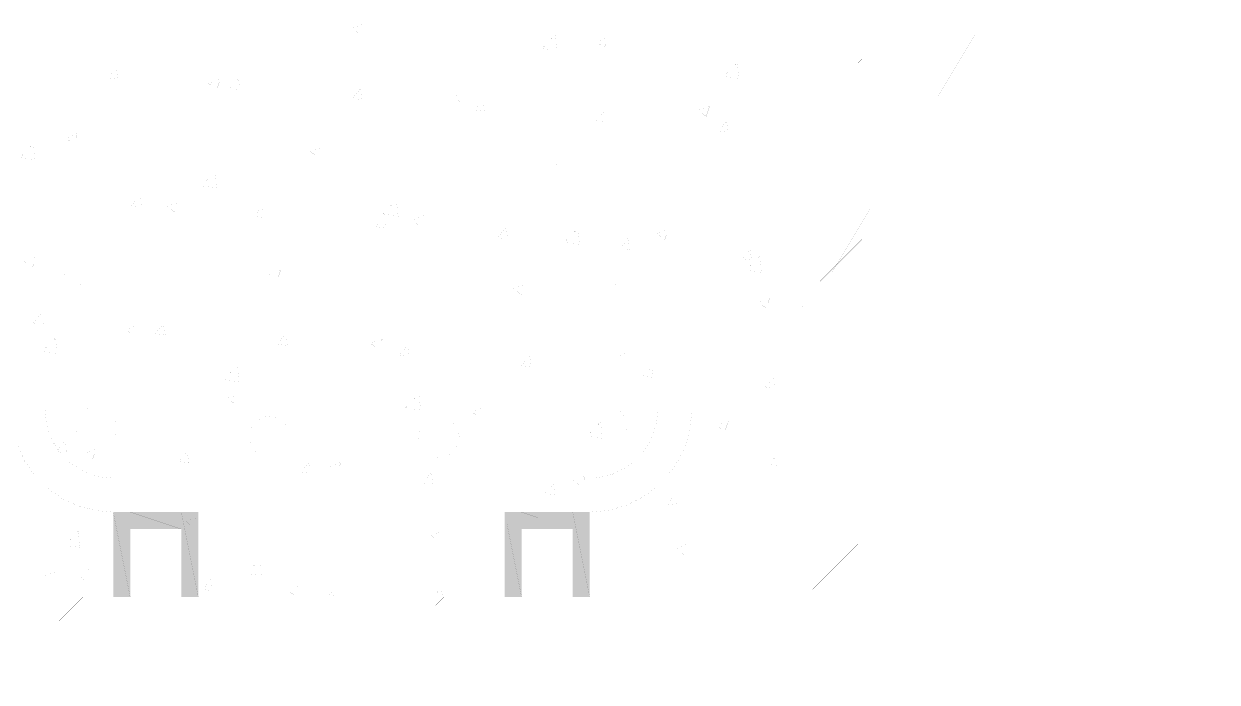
# Model space of a CAD drawing. Header units: millimetres. Extents: x -2171 to 1563, y -1758 to -1505.
# Drawn here: x 1359.148 to 1361.777, y -1608.856 to -1607.404 of the extents above; entities that cross this region are included whole.
import ezdxf

# ---------------------------------------------------------------- set-up
doc = ezdxf.new("R2010")
doc.units = ezdxf.units.MM
doc.layers.add('Tablet', color=7, linetype='Continuous', true_color=0x0180ff)

msp = doc.modelspace()

# ---------------------------------------------------------------- hatches: boundary and pattern name
at = {"layer": 'Tablet'}
for points in [[(1359.3822, -1608.6685), (1359.3447, -1608.481), (1359.3447, -1608.6685)], [(1359.3822, -1608.481), (1359.3447, -1608.481), (1359.3822, -1608.6685)], [(1359.4947, -1608.5185), (1359.3822, -1608.481), (1359.3822, -1608.5185)], [(1359.4947, -1608.481), (1359.3822, -1608.481), (1359.4947, -1608.5185)], [(1359.5322, -1608.6685), (1359.4947, -1608.481), (1359.4947, -1608.6685)], [(1359.5322, -1608.481), (1359.4947, -1608.481), (1359.5322, -1608.6685)], [(1360.2447, -1608.6685), (1360.2072, -1608.481), (1360.2072, -1608.6685)], [(1360.2447, -1608.481), (1360.2072, -1608.481), (1360.2447, -1608.6685)], [(1360.3572, -1608.5185), (1360.2447, -1608.481), (1360.2447, -1608.5185)], [(1360.3572, -1608.481), (1360.2447, -1608.481), (1360.3572, -1608.5185)], [(1360.3947, -1608.6685), (1360.3572, -1608.481), (1360.3572, -1608.6685)], [(1360.3947, -1608.481), (1360.3572, -1608.481), (1360.3947, -1608.6685)]]:
    msp.add_hatch(color=1, dxfattribs=at).paths.add_polyline_path(points)

# ---------------------------------------------------------------- linework, layer by layer
at = {"layer": 'Tablet', "color": 7}
for points in [[(1359.1333, -1608.3329, 0.00006, 0.00006, 0), (1359.1498, -1608.3685, 0.00006, 0.00006, 0), (1359.1723, -1608.4006, 0.00006, 0.00006, 0), (1359.2001, -1608.4283, 0.00006, 0.00006, 0), (1359.2322, -1608.4508, 0.00006, 0.00006, 0), (1359.2677, -1608.4674, 0.00006, 0.00006, 0), (1359.3056, -1608.4776, 0.00006, 0.00006, 0), (1359.3447, -1608.481, 0.00006, 0.00006, 0), (1360.3947, -1608.481, 0.00006, 0.00006, 0), (1360.4338, -1608.4776, 0.00006, 0.00006, 0), (1360.4716, -1608.4674, 0.00006, 0.00006, 0), (1360.5072, -1608.4508, 0.00006, 0.00006, 0), (1360.5393, -1608.4283, 0.00006, 0.00006, 0), (1360.567, -1608.4006, 0.00006, 0.00006, 0), (1360.5895, -1608.3685, 0.00006, 0.00006, 0), (1360.6061, -1608.3329, 0.00006, 0.00006, 0), (1360.6163, -1608.2951, 0.00006, 0.00006, 0), (1360.6197, -1608.256, 0.00006, 0.00006, 0), (1360.6197, -1605.331, 0.00006, 0.00006, 0)], [(1360.5447, -1605.331, 0.00006, 0.00006, 0), (1360.5447, -1608.256, 0.00006, 0.00006, 0), (1360.5424, -1608.282, 0.00006, 0.00006, 0), (1360.5356, -1608.3073, 0.00006, 0.00006, 0), (1360.5246, -1608.331, 0.00006, 0.00006, 0), (1360.5096, -1608.3524, 0.00006, 0.00006, 0), (1360.4911, -1608.3709, 0.00006, 0.00006, 0), (1360.4697, -1608.3859, 0.00006, 0.00006, 0), (1360.446, -1608.3969, 0.00006, 0.00006, 0), (1360.4207, -1608.4037, 0.00006, 0.00006, 0), (1360.3947, -1608.406, 0.00006, 0.00006, 0), (1359.3447, -1608.406, 0.00006, 0.00006, 0), (1359.3186, -1608.4037, 0.00006, 0.00006, 0), (1359.2934, -1608.3969, 0.00006, 0.00006, 0), (1359.2697, -1608.3859, 0.00006, 0.00006, 0), (1359.2483, -1608.3709, 0.00006, 0.00006, 0), (1359.2298, -1608.3524, 0.00006, 0.00006, 0), (1359.2148, -1608.331, 0.00006, 0.00006, 0), (1359.2037, -1608.3073, 0.00006, 0.00006, 0), (1359.197, -1608.282, 0.00006, 0.00006, 0), (1359.1947, -1608.256, 0.00006, 0.00006, 0), (1359.1947, -1605.331, 0.00006, 0.00006, 0)]]:
    msp.add_lwpolyline(points, format="xyseb", dxfattribs=at)
at = {"layer": 'Tablet', "color": 8}
for points in [[(1358.9322, -1608.6685, 0.000045, 0.000045, 0), (1360.8072, -1608.6685, 0.000045, 0.000045, 0), (1360.8072, -1606.0435, 0.000045, 0.000045, 0), (1363.0572, -1606.0435, 0.000045, 0.000045, 0)], [(1359.8961, -1607.4045, 0.000045, 0.000045, 0), (1359.8699, -1607.4146, 0.000045, 0.000045, 0)], [(1359.8885, -1607.4272, 0.000045, 0.000045, 0), (1359.8699, -1607.4146, 0.000045, 0.000045, 0)], [(1359.8961, -1607.4045, 0.000045, 0.000045, 0), (1359.8885, -1607.4272, 0.000045, 0.000045, 0)], [(1360.3191, -1607.4278, 0.000045, 0.000045, 0), (1360.2899, -1607.4583, 0.000045, 0.000045, 0)], [(1360.3191, -1607.4278, 0.000045, 0.000045, 0), (1360.3232, -1607.4634, 0.000045, 0.000045, 0)], [(1360.435, -1607.4345, 0.000045, 0.000045, 0), (1360.4088, -1607.4446, 0.000045, 0.000045, 0)], [(1360.4274, -1607.4572, 0.000045, 0.000045, 0), (1360.4088, -1607.4446, 0.000045, 0.000045, 0)], [(1360.435, -1607.4345, 0.000045, 0.000045, 0), (1360.4274, -1607.4572, 0.000045, 0.000045, 0)], [(1360.3232, -1607.4634, 0.000045, 0.000045, 0), (1360.2899, -1607.4583, 0.000045, 0.000045, 0)], [(1359.351, -1607.5021, 0.000045, 0.000045, 0), (1359.3329, -1607.5236, 0.000045, 0.000045, 0)], [(1359.351, -1607.5021, 0.000045, 0.000045, 0), (1359.3553, -1607.5256, 0.000045, 0.000045, 0)], [(1360.7193, -1607.4899, 0.000045, 0.000045, 0), (1360.6901, -1607.5203, 0.000045, 0.000045, 0)], [(1360.7193, -1607.4899, 0.000045, 0.000045, 0), (1360.7234, -1607.5255, 0.000045, 0.000045, 0)], [(1359.3553, -1607.5256, 0.000045, 0.000045, 0), (1359.3329, -1607.5236, 0.000045, 0.000045, 0)], [(1359.581, -1607.5255, 0.000045, 0.000045, 0), (1359.5548, -1607.5355, 0.000045, 0.000045, 0)], [(1359.581, -1607.5255, 0.000045, 0.000045, 0), (1359.5734, -1607.5481, 0.000045, 0.000045, 0)], [(1359.62, -1607.5256, 0.000045, 0.000045, 0), (1359.6019, -1607.5472, 0.000045, 0.000045, 0)], [(1359.62, -1607.5256, 0.000045, 0.000045, 0), (1359.6243, -1607.5491, 0.000045, 0.000045, 0)], [(1360.7234, -1607.5255, 0.000045, 0.000045, 0), (1360.6901, -1607.5203, 0.000045, 0.000045, 0)], [(1359.5734, -1607.5481, 0.000045, 0.000045, 0), (1359.5548, -1607.5355, 0.000045, 0.000045, 0)], [(1359.6243, -1607.5491, 0.000045, 0.000045, 0), (1359.6019, -1607.5472, 0.000045, 0.000045, 0)], [(1359.8889, -1607.5491, 0.000045, 0.000045, 0), (1359.8709, -1607.5707, 0.000045, 0.000045, 0)], [(1359.8889, -1607.5491, 0.000045, 0.000045, 0), (1359.8933, -1607.5727, 0.000045, 0.000045, 0)], [(1360.12, -1607.5555, 0.000045, 0.000045, 0), (1360.0937, -1607.5656, 0.000045, 0.000045, 0)], [(1360.12, -1607.5555, 0.000045, 0.000045, 0), (1360.1124, -1607.5782, 0.000045, 0.000045, 0)], [(1359.8933, -1607.5727, 0.000045, 0.000045, 0), (1359.8709, -1607.5707, 0.000045, 0.000045, 0)], [(1360.1123, -1607.5782, 0.000045, 0.000045, 0), (1360.0937, -1607.5656, 0.000045, 0.000045, 0)], [(1360.1579, -1607.5727, 0.000045, 0.000045, 0), (1360.1398, -1607.5942, 0.000045, 0.000045, 0)], [(1360.1579, -1607.5727, 0.000045, 0.000045, 0), (1360.1623, -1607.5962, 0.000045, 0.000045, 0)], [(1360.1623, -1607.5962, 0.000045, 0.000045, 0), (1360.1398, -1607.5942, 0.000045, 0.000045, 0)], [(1360.4269, -1607.5962, 0.000045, 0.000045, 0), (1360.4088, -1607.6178, 0.000045, 0.000045, 0)], [(1360.4269, -1607.5962, 0.000045, 0.000045, 0), (1360.4312, -1607.6197, 0.000045, 0.000045, 0)], [(1360.6589, -1607.5855, 0.000045, 0.000045, 0), (1360.6326, -1607.5956, 0.000045, 0.000045, 0)], [(1360.6513, -1607.6082, 0.000045, 0.000045, 0), (1360.6326, -1607.5956, 0.000045, 0.000045, 0)], [(1360.6589, -1607.5855, 0.000045, 0.000045, 0), (1360.6513, -1607.6082, 0.000045, 0.000045, 0)], [(1360.4312, -1607.6197, 0.000045, 0.000045, 0), (1360.4088, -1607.6178, 0.000045, 0.000045, 0)], [(1360.6959, -1607.6197, 0.000045, 0.000045, 0), (1360.6778, -1607.6413, 0.000045, 0.000045, 0)], [(1360.6959, -1607.6197, 0.000045, 0.000045, 0), (1360.7002, -1607.6433, 0.000045, 0.000045, 0)], [(1359.2659, -1607.6464, 0.000045, 0.000045, 0), (1359.2397, -1607.6565, 0.000045, 0.000045, 0)], [(1359.2583, -1607.6691, 0.000045, 0.000045, 0), (1359.2397, -1607.6565, 0.000045, 0.000045, 0)], [(1359.266, -1607.6464, 0.000045, 0.000045, 0), (1359.2583, -1607.6691, 0.000045, 0.000045, 0)], [(1360.7002, -1607.6432, 0.000045, 0.000045, 0), (1360.6778, -1607.6413, 0.000045, 0.000045, 0)], [(1359.1681, -1607.669, 0.000045, 0.000045, 0), (1359.1389, -1607.6994, 0.000045, 0.000045, 0)], [(1359.1681, -1607.669, 0.000045, 0.000045, 0), (1359.1723, -1607.7046, 0.000045, 0.000045, 0)], [(1359.8049, -1607.6764, 0.000045, 0.000045, 0), (1359.7786, -1607.6865, 0.000045, 0.000045, 0)], [(1359.7973, -1607.6991, 0.000045, 0.000045, 0), (1359.7786, -1607.6865, 0.000045, 0.000045, 0)], [(1359.8049, -1607.6764, 0.000045, 0.000045, 0), (1359.7973, -1607.6991, 0.000045, 0.000045, 0)], [(1359.1723, -1607.7046, 0.000045, 0.000045, 0), (1359.1389, -1607.6994, 0.000045, 0.000045, 0)], [(1360.3438, -1607.7065, 0.000045, 0.000045, 0), (1360.3175, -1607.7166, 0.000045, 0.000045, 0)], [(1360.3438, -1607.7065, 0.000045, 0.000045, 0), (1360.3362, -1607.7291, 0.000045, 0.000045, 0)], [(1359.5684, -1607.7311, 0.000045, 0.000045, 0), (1359.5391, -1607.7615, 0.000045, 0.000045, 0)], [(1359.5684, -1607.7311, 0.000045, 0.000045, 0), (1359.5725, -1607.7667, 0.000045, 0.000045, 0)], [(1360.3362, -1607.7291, 0.000045, 0.000045, 0), (1360.3175, -1607.7166, 0.000045, 0.000045, 0)], [(1359.5725, -1607.7667, 0.000045, 0.000045, 0), (1359.5391, -1607.7615, 0.000045, 0.000045, 0)], [(1359.403, -1607.7842, 0.000045, 0.000045, 0), (1359.385, -1607.8057, 0.000045, 0.000045, 0)], [(1359.403, -1607.7842, 0.000045, 0.000045, 0), (1359.4074, -1607.8077, 0.000045, 0.000045, 0)], [(1359.9686, -1607.7931, 0.000045, 0.000045, 0), (1359.9394, -1607.8236, 0.000045, 0.000045, 0)], [(1359.9686, -1607.7931, 0.000045, 0.000045, 0), (1359.9727, -1607.8287, 0.000045, 0.000045, 0)], [(1359.4074, -1607.8077, 0.000045, 0.000045, 0), (1359.385, -1607.8057, 0.000045, 0.000045, 0)], [(1359.4898, -1607.7974, 0.000045, 0.000045, 0), (1359.4635, -1607.8075, 0.000045, 0.000045, 0)], [(1359.4822, -1607.8201, 0.000045, 0.000045, 0), (1359.4635, -1607.8075, 0.000045, 0.000045, 0)], [(1359.4898, -1607.7974, 0.000045, 0.000045, 0), (1359.4822, -1607.8201, 0.000045, 0.000045, 0)], [(1359.672, -1607.8077, 0.000045, 0.000045, 0), (1359.6539, -1607.8292, 0.000045, 0.000045, 0)], [(1359.672, -1607.8077, 0.000045, 0.000045, 0), (1359.6763, -1607.8312, 0.000045, 0.000045, 0)], [(1359.6763, -1607.8312, 0.000045, 0.000045, 0), (1359.6539, -1607.8292, 0.000045, 0.000045, 0)], [(1359.941, -1607.8312, 0.000045, 0.000045, 0), (1359.9229, -1607.8528, 0.000045, 0.000045, 0)], [(1359.9727, -1607.8287, 0.000045, 0.000045, 0), (1359.9394, -1607.8236, 0.000045, 0.000045, 0)], [(1359.941, -1607.8312, 0.000045, 0.000045, 0), (1359.9453, -1607.8547, 0.000045, 0.000045, 0)], [(1360.0287, -1607.8274, 0.000045, 0.000045, 0), (1360.0025, -1607.8375, 0.000045, 0.000045, 0)], [(1360.0211, -1607.8501, 0.000045, 0.000045, 0), (1360.0025, -1607.8375, 0.000045, 0.000045, 0)], [(1360.0287, -1607.8274, 0.000045, 0.000045, 0), (1360.0211, -1607.8501, 0.000045, 0.000045, 0)], [(1359.9453, -1607.8547, 0.000045, 0.000045, 0), (1359.9229, -1607.8528, 0.000045, 0.000045, 0)], [(1360.2099, -1607.8547, 0.000045, 0.000045, 0), (1360.1919, -1607.8763, 0.000045, 0.000045, 0)], [(1360.21, -1607.8548, 0.000045, 0.000045, 0), (1360.2143, -1607.8783, 0.000045, 0.000045, 0)], [(1360.3688, -1607.8552, 0.000045, 0.000045, 0), (1360.3396, -1607.8856, 0.000045, 0.000045, 0)], [(1360.3688, -1607.8552, 0.000045, 0.000045, 0), (1360.3729, -1607.8908, 0.000045, 0.000045, 0)], [(1360.5676, -1607.8575, 0.000045, 0.000045, 0), (1360.5414, -1607.8675, 0.000045, 0.000045, 0)], [(1360.56, -1607.8801, 0.000045, 0.000045, 0), (1360.5414, -1607.8675, 0.000045, 0.000045, 0)], [(1360.5676, -1607.8575, 0.000045, 0.000045, 0), (1360.56, -1607.8801, 0.000045, 0.000045, 0)], [(1360.2143, -1607.8783, 0.000045, 0.000045, 0), (1360.1919, -1607.8763, 0.000045, 0.000045, 0)], [(1360.3729, -1607.8908, 0.000045, 0.000045, 0), (1360.3396, -1607.8856, 0.000045, 0.000045, 0)], [(1360.4789, -1607.8783, 0.000045, 0.000045, 0), (1360.4608, -1607.8998, 0.000045, 0.000045, 0)], [(1360.4789, -1607.8783, 0.000045, 0.000045, 0), (1360.4833, -1607.9018, 0.000045, 0.000045, 0)], [(1359.1747, -1607.9183, 0.000045, 0.000045, 0), (1359.1484, -1607.9284, 0.000045, 0.000045, 0)], [(1359.1747, -1607.9183, 0.000045, 0.000045, 0), (1359.1671, -1607.941, 0.000045, 0.000045, 0)], [(1360.4833, -1607.9018, 0.000045, 0.000045, 0), (1360.4608, -1607.8998, 0.000045, 0.000045, 0)], [(1360.7479, -1607.9018, 0.000045, 0.000045, 0), (1360.7298, -1607.9234, 0.000045, 0.000045, 0)], [(1360.7522, -1607.9253, 0.000045, 0.000045, 0), (1360.7298, -1607.9234, 0.000045, 0.000045, 0)], [(1360.769, -1607.9173, 0.000045, 0.000045, 0), (1360.7398, -1607.9477, 0.000045, 0.000045, 0)], [(1360.7479, -1607.9018, 0.000045, 0.000045, 0), (1360.7522, -1607.9253, 0.000045, 0.000045, 0)], [(1360.769, -1607.9173, 0.000045, 0.000045, 0), (1360.7731, -1607.9529, 0.000045, 0.000045, 0)], [(1359.1671, -1607.941, 0.000045, 0.000045, 0), (1359.1484, -1607.9284, 0.000045, 0.000045, 0)], [(1359.7136, -1607.9484, 0.000045, 0.000045, 0), (1359.6874, -1607.9585, 0.000045, 0.000045, 0)], [(1359.7136, -1607.9484, 0.000045, 0.000045, 0), (1359.706, -1607.971, 0.000045, 0.000045, 0)], [(1360.7731, -1607.9529, 0.000045, 0.000045, 0), (1360.7398, -1607.9477, 0.000045, 0.000045, 0)], [(1359.706, -1607.971, 0.000045, 0.000045, 0), (1359.6874, -1607.9585, 0.000045, 0.000045, 0)], [(1360.2525, -1607.9784, 0.000045, 0.000045, 0), (1360.2263, -1607.9885, 0.000045, 0.000045, 0)], [(1360.2449, -1608.0011, 0.000045, 0.000045, 0), (1360.2263, -1607.9885, 0.000045, 0.000045, 0)], [(1360.2526, -1607.9784, 0.000045, 0.000045, 0), (1360.245, -1608.0011, 0.000045, 0.000045, 0)], [(1360.7915, -1608.0084, 0.000045, 0.000045, 0), (1360.7652, -1608.0185, 0.000045, 0.000045, 0)], [(1360.7839, -1608.0311, 0.000045, 0.000045, 0), (1360.7652, -1608.0185, 0.000045, 0.000045, 0)], [(1360.7915, -1608.0084, 0.000045, 0.000045, 0), (1360.7839, -1608.0311, 0.000045, 0.000045, 0)], [(1359.1861, -1608.0427, 0.000045, 0.000045, 0), (1359.168, -1608.0642, 0.000045, 0.000045, 0)], [(1359.1861, -1608.0427, 0.000045, 0.000045, 0), (1359.1904, -1608.0662, 0.000045, 0.000045, 0)], [(1359.1904, -1608.0662, 0.000045, 0.000045, 0), (1359.168, -1608.0642, 0.000045, 0.000045, 0)], [(1359.3985, -1608.0693, 0.000045, 0.000045, 0), (1359.3723, -1608.0794, 0.000045, 0.000045, 0)], [(1359.3909, -1608.092, 0.000045, 0.000045, 0), (1359.3723, -1608.0794, 0.000045, 0.000045, 0)], [(1359.3985, -1608.0693, 0.000045, 0.000045, 0), (1359.3909, -1608.092, 0.000045, 0.000045, 0)], [(1359.4551, -1608.0662, 0.000045, 0.000045, 0), (1359.437, -1608.0878, 0.000045, 0.000045, 0)], [(1359.4551, -1608.0662, 0.000045, 0.000045, 0), (1359.4594, -1608.0897, 0.000045, 0.000045, 0)], [(1359.2179, -1608.0963, 0.000045, 0.000045, 0), (1359.1886, -1608.1268, 0.000045, 0.000045, 0)], [(1359.2179, -1608.0963, 0.000045, 0.000045, 0), (1359.222, -1608.132, 0.000045, 0.000045, 0)], [(1359.4594, -1608.0897, 0.000045, 0.000045, 0), (1359.437, -1608.0878, 0.000045, 0.000045, 0)], [(1359.724, -1608.0898, 0.000045, 0.000045, 0), (1359.706, -1608.1113, 0.000045, 0.000045, 0)], [(1359.724, -1608.0898, 0.000045, 0.000045, 0), (1359.7284, -1608.1133, 0.000045, 0.000045, 0)], [(1359.9375, -1608.0994, 0.000045, 0.000045, 0), (1359.9112, -1608.1094, 0.000045, 0.000045, 0)], [(1359.9375, -1608.0994, 0.000045, 0.000045, 0), (1359.9299, -1608.122, 0.000045, 0.000045, 0)], [(1359.222, -1608.132, 0.000045, 0.000045, 0), (1359.1886, -1608.1268, 0.000045, 0.000045, 0)], [(1359.7284, -1608.1133, 0.000045, 0.000045, 0), (1359.706, -1608.1113, 0.000045, 0.000045, 0)], [(1359.9299, -1608.122, 0.000045, 0.000045, 0), (1359.9112, -1608.1094, 0.000045, 0.000045, 0)], [(1359.993, -1608.1133, 0.000045, 0.000045, 0), (1359.9749, -1608.1348, 0.000045, 0.000045, 0)], [(1359.9973, -1608.1368, 0.000045, 0.000045, 0), (1359.9749, -1608.1348, 0.000045, 0.000045, 0)], [(1359.993, -1608.1133, 0.000045, 0.000045, 0), (1359.9973, -1608.1368, 0.000045, 0.000045, 0)], [(1360.4764, -1608.1294, 0.000045, 0.000045, 0), (1360.4501, -1608.1395, 0.000045, 0.000045, 0)], [(1360.4764, -1608.1294, 0.000045, 0.000045, 0), (1360.4688, -1608.1521, 0.000045, 0.000045, 0)], [(1359.6181, -1608.1584, 0.000045, 0.000045, 0), (1359.5889, -1608.1889, 0.000045, 0.000045, 0)], [(1359.6181, -1608.1584, 0.000045, 0.000045, 0), (1359.6222, -1608.194, 0.000045, 0.000045, 0)], [(1360.262, -1608.1368, 0.000045, 0.000045, 0), (1360.2439, -1608.1584, 0.000045, 0.000045, 0)], [(1360.2663, -1608.1603, 0.000045, 0.000045, 0), (1360.2439, -1608.1584, 0.000045, 0.000045, 0)], [(1360.262, -1608.1368, 0.000045, 0.000045, 0), (1360.2663, -1608.1603, 0.000045, 0.000045, 0)], [(1360.4688, -1608.152, 0.000045, 0.000045, 0), (1360.4501, -1608.1395, 0.000045, 0.000045, 0)], [(1360.531, -1608.1604, 0.000045, 0.000045, 0), (1360.5129, -1608.1819, 0.000045, 0.000045, 0)], [(1360.531, -1608.1604, 0.000045, 0.000045, 0), (1360.5353, -1608.1839, 0.000045, 0.000045, 0)], [(1360.5353, -1608.1839, 0.000045, 0.000045, 0), (1360.5129, -1608.1819, 0.000045, 0.000045, 0)], [(1360.7999, -1608.1839, 0.000045, 0.000045, 0), (1360.7818, -1608.2054, 0.000045, 0.000045, 0)], [(1360.7999, -1608.1839, 0.000045, 0.000045, 0), (1360.8043, -1608.2074, 0.000045, 0.000045, 0)], [(1359.6222, -1608.194, 0.000045, 0.000045, 0), (1359.5889, -1608.1889, 0.000045, 0.000045, 0)], [(1360.8043, -1608.2074, 0.000045, 0.000045, 0), (1360.7818, -1608.2054, 0.000045, 0.000045, 0)], [(1359.6224, -1608.2203, 0.000045, 0.000045, 0), (1359.5961, -1608.2304, 0.000045, 0.000045, 0)], [(1359.6148, -1608.243, 0.000045, 0.000045, 0), (1359.5961, -1608.2304, 0.000045, 0.000045, 0)], [(1359.6224, -1608.2203, 0.000045, 0.000045, 0), (1359.6148, -1608.243, 0.000045, 0.000045, 0)], [(1360.0183, -1608.2205, 0.000045, 0.000045, 0), (1359.9891, -1608.2509, 0.000045, 0.000045, 0)], [(1360.0183, -1608.2205, 0.000045, 0.000045, 0), (1360.0224, -1608.2561, 0.000045, 0.000045, 0)], [(1360.0224, -1608.2561, 0.000045, 0.000045, 0), (1359.9891, -1608.2509, 0.000045, 0.000045, 0)], [(1360.1613, -1608.2503, 0.000045, 0.000045, 0), (1360.135, -1608.2604, 0.000045, 0.000045, 0)], [(1360.1537, -1608.273, 0.000045, 0.000045, 0), (1360.135, -1608.2604, 0.000045, 0.000045, 0)], [(1360.1613, -1608.2503, 0.000045, 0.000045, 0), (1360.1537, -1608.273, 0.000045, 0.000045, 0)], [(1360.4185, -1608.2826, 0.000045, 0.000045, 0), (1360.3893, -1608.313, 0.000045, 0.000045, 0)], [(1360.4185, -1608.2826, 0.000045, 0.000045, 0), (1360.4227, -1608.3182, 0.000045, 0.000045, 0)], [(1360.7002, -1608.2804, 0.000045, 0.000045, 0), (1360.674, -1608.2904, 0.000045, 0.000045, 0)], [(1360.6926, -1608.303, 0.000045, 0.000045, 0), (1360.674, -1608.2904, 0.000045, 0.000045, 0)], [(1360.7002, -1608.2804, 0.000045, 0.000045, 0), (1360.6926, -1608.303, 0.000045, 0.000045, 0)], [(1360.4226, -1608.3182, 0.000045, 0.000045, 0), (1360.3893, -1608.313, 0.000045, 0.000045, 0)], [(1359.2381, -1608.3248, 0.000045, 0.000045, 0), (1359.22, -1608.3463, 0.000045, 0.000045, 0)], [(1359.2381, -1608.3248, 0.000045, 0.000045, 0), (1359.2425, -1608.3483, 0.000045, 0.000045, 0)], [(1359.3073, -1608.3413, 0.000045, 0.000045, 0), (1359.281, -1608.3513, 0.000045, 0.000045, 0)], [(1359.3073, -1608.3413, 0.000045, 0.000045, 0), (1359.2997, -1608.3639, 0.000045, 0.000045, 0)], [(1359.2425, -1608.3483, 0.000045, 0.000045, 0), (1359.22, -1608.3463, 0.000045, 0.000045, 0)], [(1359.2997, -1608.3639, 0.000045, 0.000045, 0), (1359.281, -1608.3513, 0.000045, 0.000045, 0)], [(1359.5071, -1608.3483, 0.000045, 0.000045, 0), (1359.489, -1608.3698, 0.000045, 0.000045, 0)], [(1359.5114, -1608.3718, 0.000045, 0.000045, 0), (1359.489, -1608.3698, 0.000045, 0.000045, 0)], [(1359.5071, -1608.3483, 0.000045, 0.000045, 0), (1359.5114, -1608.3718, 0.000045, 0.000045, 0)], [(1359.7761, -1608.3718, 0.000045, 0.000045, 0), (1359.758, -1608.3934, 0.000045, 0.000045, 0)], [(1359.7761, -1608.3718, 0.000045, 0.000045, 0), (1359.7804, -1608.3953, 0.000045, 0.000045, 0)], [(1359.8462, -1608.3713, 0.000045, 0.000045, 0), (1359.82, -1608.3814, 0.000045, 0.000045, 0)], [(1359.8462, -1608.3713, 0.000045, 0.000045, 0), (1359.8386, -1608.3939, 0.000045, 0.000045, 0)], [(1360.8072, -1608.3566, 0.000045, 0.000045, 0), (1360.7895, -1608.3751, 0.000045, 0.000045, 0)], [(1359.7804, -1608.3953, 0.000045, 0.000045, 0), (1359.758, -1608.3934, 0.000045, 0.000045, 0)], [(1359.8386, -1608.3939, 0.000045, 0.000045, 0), (1359.82, -1608.3814, 0.000045, 0.000045, 0)], [(1360.045, -1608.3954, 0.000045, 0.000045, 0), (1360.027, -1608.4169, 0.000045, 0.000045, 0)], [(1360.045, -1608.3954, 0.000045, 0.000045, 0), (1360.0494, -1608.4189, 0.000045, 0.000045, 0)], [(1360.8072, -1608.3778, 0.000045, 0.000045, 0), (1360.7895, -1608.3751, 0.000045, 0.000045, 0)], [(1360.0494, -1608.4189, 0.000045, 0.000045, 0), (1360.027, -1608.4169, 0.000045, 0.000045, 0)], [(1360.314, -1608.4189, 0.000045, 0.000045, 0), (1360.2959, -1608.4404, 0.000045, 0.000045, 0)], [(1360.314, -1608.4189, 0.000045, 0.000045, 0), (1360.3184, -1608.4424, 0.000045, 0.000045, 0)], [(1360.3851, -1608.4013, 0.000045, 0.000045, 0), (1360.3589, -1608.4114, 0.000045, 0.000045, 0)], [(1360.3775, -1608.424, 0.000045, 0.000045, 0), (1360.3589, -1608.4114, 0.000045, 0.000045, 0)], [(1360.3852, -1608.4013, 0.000045, 0.000045, 0), (1360.3775, -1608.424, 0.000045, 0.000045, 0)], [(1360.3183, -1608.4424, 0.000045, 0.000045, 0), (1360.2959, -1608.4404, 0.000045, 0.000045, 0)], [(1360.583, -1608.4424, 0.000045, 0.000045, 0), (1360.5649, -1608.464, 0.000045, 0.000045, 0)], [(1360.583, -1608.4424, 0.000045, 0.000045, 0), (1360.5873, -1608.4659, 0.000045, 0.000045, 0)], [(1360.5873, -1608.4659, 0.000045, 0.000045, 0), (1360.5649, -1608.464, 0.000045, 0.000045, 0)], [(1359.5311, -1608.4922, 0.000045, 0.000045, 0), (1359.5049, -1608.5023, 0.000045, 0.000045, 0)], [(1359.5235, -1608.5149, 0.000045, 0.000045, 0), (1359.5049, -1608.5023, 0.000045, 0.000045, 0)], [(1359.5311, -1608.4922, 0.000045, 0.000045, 0), (1359.5235, -1608.5149, 0.000045, 0.000045, 0)], [(1359.2676, -1608.5237, 0.000045, 0.000045, 0), (1359.2384, -1608.5542, 0.000045, 0.000045, 0)], [(1359.2676, -1608.5237, 0.000045, 0.000045, 0), (1359.2717, -1608.5593, 0.000045, 0.000045, 0)], [(1360.0701, -1608.5223, 0.000045, 0.000045, 0), (1360.0438, -1608.5323, 0.000045, 0.000045, 0)], [(1360.0701, -1608.5223, 0.000045, 0.000045, 0), (1360.0625, -1608.5449, 0.000045, 0.000045, 0)], [(1359.2717, -1608.5593, 0.000045, 0.000045, 0), (1359.2384, -1608.5542, 0.000045, 0.000045, 0)], [(1360.0625, -1608.5449, 0.000045, 0.000045, 0), (1360.0438, -1608.5323, 0.000045, 0.000045, 0)], [(1360.609, -1608.5523, 0.000045, 0.000045, 0), (1360.5827, -1608.5624, 0.000045, 0.000045, 0)], [(1360.609, -1608.5523, 0.000045, 0.000045, 0), (1360.6014, -1608.575, 0.000045, 0.000045, 0)], [(1360.6014, -1608.575, 0.000045, 0.000045, 0), (1360.5827, -1608.5624, 0.000045, 0.000045, 0)], [(1359.2902, -1608.6068, 0.000045, 0.000045, 0), (1359.2721, -1608.6284, 0.000045, 0.000045, 0)], [(1359.2902, -1608.6068, 0.000045, 0.000045, 0), (1359.2945, -1608.6303, 0.000045, 0.000045, 0)], [(1359.6678, -1608.5858, 0.000045, 0.000045, 0), (1359.6386, -1608.6162, 0.000045, 0.000045, 0)], [(1359.6678, -1608.5858, 0.000045, 0.000045, 0), (1359.6719, -1608.6214, 0.000045, 0.000045, 0)], [(1359.2161, -1608.6132, 0.000045, 0.000045, 0), (1359.1898, -1608.6233, 0.000045, 0.000045, 0)], [(1359.2085, -1608.6358, 0.000045, 0.000045, 0), (1359.1898, -1608.6233, 0.000045, 0.000045, 0)], [(1359.2161, -1608.6132, 0.000045, 0.000045, 0), (1359.2085, -1608.6358, 0.000045, 0.000045, 0)], [(1359.2945, -1608.6303, 0.000045, 0.000045, 0), (1359.2721, -1608.6284, 0.000045, 0.000045, 0)], [(1359.5591, -1608.6304, 0.000045, 0.000045, 0), (1359.541, -1608.6519, 0.000045, 0.000045, 0)], [(1359.5591, -1608.6304, 0.000045, 0.000045, 0), (1359.5635, -1608.6539, 0.000045, 0.000045, 0)], [(1359.6719, -1608.6214, 0.000045, 0.000045, 0), (1359.6386, -1608.6162, 0.000045, 0.000045, 0)], [(1359.5635, -1608.6539, 0.000045, 0.000045, 0), (1359.541, -1608.6519, 0.000045, 0.000045, 0)], [(1359.755, -1608.6432, 0.000045, 0.000045, 0), (1359.7287, -1608.6533, 0.000045, 0.000045, 0)], [(1359.7474, -1608.6659, 0.000045, 0.000045, 0), (1359.7287, -1608.6533, 0.000045, 0.000045, 0)], [(1359.755, -1608.6432, 0.000045, 0.000045, 0), (1359.7474, -1608.6659, 0.000045, 0.000045, 0)], [(1359.8281, -1608.6539, 0.000045, 0.000045, 0), (1359.8159, -1608.6685, 0.000045, 0.000045, 0)], [(1359.8281, -1608.6539, 0.000045, 0.000045, 0), (1359.8308, -1608.6685, 0.000045, 0.000045, 0)], [(1360.068, -1608.6478, 0.000045, 0.000045, 0), (1360.0482, -1608.6685, 0.000045, 0.000045, 0)], [(1360.068, -1608.6479, 0.000045, 0.000045, 0), (1360.0704, -1608.6685, 0.000045, 0.000045, 0)]]:
    msp.add_lwpolyline(points, format="xyseb", dxfattribs=at)
at = {"layer": 'Tablet', "color": 1}
for points in [[(1360.8072, -1608.6685, 0.00006, 0.00006, 0), (1360.8072, -1606.231, 0.00006, 0.00006, 0), (1360.9947, -1606.231, 0.00006, 0.00006, 0), (1360.9947, -1608.6685, 0.00006, 0.00006, 0)], [(1359.3822, -1608.6685, 0.000075, 0.000075, 0), (1359.3447, -1608.481, 0.000075, 0.000075, 0), (1359.3447, -1608.6685, 0.000075, 0.000075, 0)], [(1359.4947, -1608.5185, 0.000075, 0.000075, 0), (1359.3822, -1608.481, 0.000075, 0.000075, 0), (1359.3822, -1608.5185, 0.000075, 0.000075, 0)], [(1359.5322, -1608.6685, 0.000075, 0.000075, 0), (1359.4947, -1608.481, 0.000075, 0.000075, 0), (1359.4947, -1608.6685, 0.000075, 0.000075, 0)], [(1360.2447, -1608.6685, 0.000075, 0.000075, 0), (1360.2072, -1608.481, 0.000075, 0.000075, 0), (1360.2072, -1608.6685, 0.000075, 0.000075, 0)], [(1360.3572, -1608.5185, 0.000075, 0.000075, 0), (1360.2447, -1608.481, 0.000075, 0.000075, 0), (1360.2447, -1608.5185, 0.000075, 0.000075, 0)], [(1360.3947, -1608.6685, 0.000075, 0.000075, 0), (1360.3572, -1608.481, 0.000075, 0.000075, 0), (1360.3572, -1608.6685, 0.000075, 0.000075, 0)], [(1358.7447, -1608.6685, 0.00006, 0.00006, 0), (1358.7447, -1608.856, 0.00006, 0.00006, 0), (1360.9947, -1608.856, 0.00006, 0.00006, 0), (1360.9947, -1608.6685, 0.00006, 0.00006, 0)]]:
    msp.add_lwpolyline(points, format="xyseb", close=True, dxfattribs=at)
at = {"layer": 'Tablet', "color": 86}
for points in [[(1357.6947, -1607.2435, 0.000045, 0.000045, 0), (1357.9572, -1607.2435, 0.000045, 0.000045, 0), (1358.5572, -1608.5935, 0.000045, 0.000045, 0), (1359.3447, -1608.5935, 0.000045, 0.000045, 0)], [(1360.8822, -1608.031, 0.000045, 0.000045, 0), (1361.3322, -1607.281, 0.000045, 0.000045, 0), (1361.7072, -1607.281, 0.000045, 0.000045, 0)]]:
    msp.add_lwpolyline(points, format="xyseb", dxfattribs=at)
at = {"layer": 'Tablet', "color": 9}
for points in [[(1360.9947, -1607.3494, 0.000045, 0.000045, 0), (1360.8072, -1607.5369, 0.000045, 0.000045, 0)], [(1360.9947, -1607.482, 0.000045, 0.000045, 0), (1360.8072, -1607.6695, 0.000045, 0.000045, 0)], [(1360.9947, -1607.6146, 0.000045, 0.000045, 0), (1360.8072, -1607.8021, 0.000045, 0.000045, 0)], [(1360.9947, -1607.7472, 0.000045, 0.000045, 0), (1360.8072, -1607.9347, 0.000045, 0.000045, 0)], [(1360.9947, -1607.8797, 0.000045, 0.000045, 0), (1360.8072, -1608.0672, 0.000045, 0.000045, 0)], [(1360.9947, -1608.0123, 0.000045, 0.000045, 0), (1360.8072, -1608.1998, 0.000045, 0.000045, 0)], [(1360.9947, -1608.1449, 0.000045, 0.000045, 0), (1360.8072, -1608.3324, 0.000045, 0.000045, 0)], [(1360.9947, -1608.2775, 0.000045, 0.000045, 0), (1360.8072, -1608.465, 0.000045, 0.000045, 0)], [(1360.9947, -1608.4101, 0.000045, 0.000045, 0), (1360.8072, -1608.5976, 0.000045, 0.000045, 0)], [(1360.9947, -1608.5427, 0.000045, 0.000045, 0), (1360.8689, -1608.6685, 0.000045, 0.000045, 0)], [(1359.2779, -1608.6685, 0.000045, 0.000045, 0), (1359.0904, -1608.856, 0.000045, 0.000045, 0)], [(1359.4105, -1608.6685, 0.000045, 0.000045, 0), (1359.223, -1608.856, 0.000045, 0.000045, 0)], [(1359.543, -1608.6685, 0.000045, 0.000045, 0), (1359.3555, -1608.856, 0.000045, 0.000045, 0)], [(1359.6756, -1608.6685, 0.000045, 0.000045, 0), (1359.4881, -1608.856, 0.000045, 0.000045, 0)], [(1359.8082, -1608.6685, 0.000045, 0.000045, 0), (1359.6207, -1608.856, 0.000045, 0.000045, 0)], [(1359.9408, -1608.6685, 0.000045, 0.000045, 0), (1359.7533, -1608.856, 0.000045, 0.000045, 0)], [(1360.0734, -1608.6685, 0.000045, 0.000045, 0), (1359.8859, -1608.856, 0.000045, 0.000045, 0)], [(1360.2059, -1608.6685, 0.000045, 0.000045, 0), (1360.0184, -1608.856, 0.000045, 0.000045, 0)], [(1360.3385, -1608.6685, 0.000045, 0.000045, 0), (1360.151, -1608.856, 0.000045, 0.000045, 0)], [(1360.4711, -1608.6685, 0.000045, 0.000045, 0), (1360.2836, -1608.856, 0.000045, 0.000045, 0)], [(1360.6037, -1608.6685, 0.000045, 0.000045, 0), (1360.4162, -1608.856, 0.000045, 0.000045, 0)], [(1360.7363, -1608.6685, 0.000045, 0.000045, 0), (1360.5488, -1608.856, 0.000045, 0.000045, 0)], [(1360.8689, -1608.6685, 0.000045, 0.000045, 0), (1360.6814, -1608.856, 0.000045, 0.000045, 0)], [(1360.9947, -1608.6752, 0.000045, 0.000045, 0), (1360.8139, -1608.856, 0.000045, 0.000045, 0)], [(1360.9947, -1608.8078, 0.000045, 0.000045, 0), (1360.9465, -1608.856, 0.000045, 0.000045, 0)]]:
    msp.add_lwpolyline(points, format="xyseb", dxfattribs=at)
at = {"layer": 'Tablet', "color": 7}
for points in [[(1359.2323, -1607.9346, 0.000009, 0.000009, 0), (1359.2331, -1607.9258, 0.000009, 0.000009, 0), (1359.2357, -1607.9174, 0.000009, 0.000009, 0), (1359.2398, -1607.9096, 0.000009, 0.000009, 0), (1359.2454, -1607.9028, 0.000009, 0.000009, 0), (1359.2523, -1607.8972, 0.000009, 0.000009, 0), (1359.26, -1607.893, 0.000009, 0.000009, 0), (1359.2685, -1607.8905, 0.000009, 0.000009, 0), (1359.2773, -1607.8896, 0.000009, 0.000009, 0), (1359.286, -1607.8905, 0.000009, 0.000009, 0), (1359.2945, -1607.893, 0.000009, 0.000009, 0), (1359.3023, -1607.8972, 0.000009, 0.000009, 0), (1359.3091, -1607.9028, 0.000009, 0.000009, 0), (1359.3147, -1607.9096, 0.000009, 0.000009, 0), (1359.3188, -1607.9174, 0.000009, 0.000009, 0), (1359.3214, -1607.9258, 0.000009, 0.000009, 0), (1359.3223, -1607.9346, 0.000009, 0.000009, 0), (1359.3214, -1607.9434, 0.000009, 0.000009, 0), (1359.3188, -1607.9518, 0.000009, 0.000009, 0), (1359.3147, -1607.9596, 0.000009, 0.000009, 0), (1359.3091, -1607.9664, 0.000009, 0.000009, 0), (1359.3023, -1607.972, 0.000009, 0.000009, 0), (1359.2945, -1607.9762, 0.000009, 0.000009, 0), (1359.286, -1607.9788, 0.000009, 0.000009, 0), (1359.2773, -1607.9796, 0.000009, 0.000009, 0), (1359.2685, -1607.9788, 0.000009, 0.000009, 0), (1359.26, -1607.9762, 0.000009, 0.000009, 0), (1359.2523, -1607.972, 0.000009, 0.000009, 0), (1359.2454, -1607.9664, 0.000009, 0.000009, 0), (1359.2398, -1607.9596, 0.000009, 0.000009, 0), (1359.2357, -1607.9518, 0.000009, 0.000009, 0), (1359.2331, -1607.9434, 0.000009, 0.000009, 0), (1359.2323, -1607.9346, 0.000009, 0.000009, 0)], [(1360.412, -1607.9346, 0.000009, 0.000009, 0), (1360.4129, -1607.9258, 0.000009, 0.000009, 0), (1360.4154, -1607.9174, 0.000009, 0.000009, 0), (1360.4196, -1607.9096, 0.000009, 0.000009, 0), (1360.4252, -1607.9028, 0.000009, 0.000009, 0), (1360.432, -1607.8972, 0.000009, 0.000009, 0), (1360.4398, -1607.893, 0.000009, 0.000009, 0), (1360.4482, -1607.8905, 0.000009, 0.000009, 0), (1360.457, -1607.8896, 0.000009, 0.000009, 0), (1360.4658, -1607.8905, 0.000009, 0.000009, 0), (1360.4742, -1607.893, 0.000009, 0.000009, 0), (1360.482, -1607.8972, 0.000009, 0.000009, 0), (1360.4888, -1607.9028, 0.000009, 0.000009, 0), (1360.4944, -1607.9096, 0.000009, 0.000009, 0), (1360.4986, -1607.9174, 0.000009, 0.000009, 0), (1360.5012, -1607.9258, 0.000009, 0.000009, 0), (1360.502, -1607.9346, 0.000009, 0.000009, 0), (1360.5012, -1607.9434, 0.000009, 0.000009, 0), (1360.4986, -1607.9518, 0.000009, 0.000009, 0), (1360.4944, -1607.9596, 0.000009, 0.000009, 0), (1360.4888, -1607.9664, 0.000009, 0.000009, 0), (1360.482, -1607.972, 0.000009, 0.000009, 0), (1360.4742, -1607.9762, 0.000009, 0.000009, 0), (1360.4658, -1607.9788, 0.000009, 0.000009, 0), (1360.457, -1607.9796, 0.000009, 0.000009, 0), (1360.4482, -1607.9788, 0.000009, 0.000009, 0), (1360.4398, -1607.9762, 0.000009, 0.000009, 0), (1360.432, -1607.972, 0.000009, 0.000009, 0), (1360.4252, -1607.9664, 0.000009, 0.000009, 0), (1360.4196, -1607.9596, 0.000009, 0.000009, 0), (1360.4154, -1607.9518, 0.000009, 0.000009, 0), (1360.4129, -1607.9434, 0.000009, 0.000009, 0), (1360.412, -1607.9346, 0.000009, 0.000009, 0)], [(1359.2622, -1608.2935, 0.000009, 0.000009, 0), (1359.263, -1608.2847, 0.000009, 0.000009, 0), (1359.2656, -1608.2763, 0.000009, 0.000009, 0), (1359.2698, -1608.2685, 0.000009, 0.000009, 0), (1359.2754, -1608.2617, 0.000009, 0.000009, 0), (1359.2822, -1608.2561, 0.000009, 0.000009, 0), (1359.29, -1608.2519, 0.000009, 0.000009, 0), (1359.2984, -1608.2494, 0.000009, 0.000009, 0), (1359.3072, -1608.2485, 0.000009, 0.000009, 0), (1359.316, -1608.2494, 0.000009, 0.000009, 0), (1359.3244, -1608.2519, 0.000009, 0.000009, 0), (1359.3322, -1608.2561, 0.000009, 0.000009, 0), (1359.339, -1608.2617, 0.000009, 0.000009, 0), (1359.3446, -1608.2685, 0.000009, 0.000009, 0), (1359.3488, -1608.2763, 0.000009, 0.000009, 0), (1359.3513, -1608.2847, 0.000009, 0.000009, 0), (1359.3522, -1608.2935, 0.000009, 0.000009, 0), (1359.3513, -1608.3023, 0.000009, 0.000009, 0), (1359.3488, -1608.3107, 0.000009, 0.000009, 0), (1359.3446, -1608.3185, 0.000009, 0.000009, 0), (1359.339, -1608.3253, 0.000009, 0.000009, 0), (1359.3322, -1608.3309, 0.000009, 0.000009, 0), (1359.3244, -1608.3351, 0.000009, 0.000009, 0), (1359.316, -1608.3376, 0.000009, 0.000009, 0), (1359.3072, -1608.3385, 0.000009, 0.000009, 0), (1359.2984, -1608.3376, 0.000009, 0.000009, 0), (1359.29, -1608.3351, 0.000009, 0.000009, 0), (1359.2822, -1608.3309, 0.000009, 0.000009, 0), (1359.2754, -1608.3253, 0.000009, 0.000009, 0), (1359.2698, -1608.3185, 0.000009, 0.000009, 0), (1359.2656, -1608.3107, 0.000009, 0.000009, 0), (1359.263, -1608.3023, 0.000009, 0.000009, 0), (1359.2622, -1608.2935, 0.000009, 0.000009, 0)], [(1360.3872, -1608.2935, 0.000009, 0.000009, 0), (1360.388, -1608.2847, 0.000009, 0.000009, 0), (1360.3906, -1608.2763, 0.000009, 0.000009, 0), (1360.3948, -1608.2685, 0.000009, 0.000009, 0), (1360.4004, -1608.2617, 0.000009, 0.000009, 0), (1360.4072, -1608.2561, 0.000009, 0.000009, 0), (1360.415, -1608.2519, 0.000009, 0.000009, 0), (1360.4234, -1608.2494, 0.000009, 0.000009, 0), (1360.4322, -1608.2485, 0.000009, 0.000009, 0), (1360.441, -1608.2494, 0.000009, 0.000009, 0), (1360.4494, -1608.2519, 0.000009, 0.000009, 0), (1360.4572, -1608.2561, 0.000009, 0.000009, 0), (1360.464, -1608.2617, 0.000009, 0.000009, 0), (1360.4696, -1608.2685, 0.000009, 0.000009, 0), (1360.4738, -1608.2763, 0.000009, 0.000009, 0), (1360.4763, -1608.2847, 0.000009, 0.000009, 0), (1360.4772, -1608.2935, 0.000009, 0.000009, 0), (1360.4763, -1608.3023, 0.000009, 0.000009, 0), (1360.4738, -1608.3107, 0.000009, 0.000009, 0), (1360.4696, -1608.3185, 0.000009, 0.000009, 0), (1360.464, -1608.3253, 0.000009, 0.000009, 0), (1360.4572, -1608.3309, 0.000009, 0.000009, 0), (1360.4494, -1608.3351, 0.000009, 0.000009, 0), (1360.441, -1608.3376, 0.000009, 0.000009, 0), (1360.4322, -1608.3385, 0.000009, 0.000009, 0), (1360.4234, -1608.3376, 0.000009, 0.000009, 0), (1360.415, -1608.3351, 0.000009, 0.000009, 0), (1360.4072, -1608.3309, 0.000009, 0.000009, 0), (1360.4004, -1608.3253, 0.000009, 0.000009, 0), (1360.3948, -1608.3185, 0.000009, 0.000009, 0), (1360.3906, -1608.3107, 0.000009, 0.000009, 0), (1360.388, -1608.3023, 0.000009, 0.000009, 0), (1360.3872, -1608.2935, 0.000009, 0.000009, 0)], [(1359.6446, -1608.3152, 0.000009, 0.000009, 0), (1359.6454, -1608.3064, 0.000009, 0.000009, 0), (1359.648, -1608.2979, 0.000009, 0.000009, 0), (1359.6522, -1608.2902, 0.000009, 0.000009, 0), (1359.6578, -1608.2833, 0.000009, 0.000009, 0), (1359.6646, -1608.2778, 0.000009, 0.000009, 0), (1359.6724, -1608.2736, 0.000009, 0.000009, 0), (1359.6808, -1608.271, 0.000009, 0.000009, 0), (1359.6896, -1608.2702, 0.000009, 0.000009, 0), (1359.6984, -1608.271, 0.000009, 0.000009, 0), (1359.7068, -1608.2736, 0.000009, 0.000009, 0), (1359.7146, -1608.2778, 0.000009, 0.000009, 0), (1359.7214, -1608.2833, 0.000009, 0.000009, 0), (1359.727, -1608.2902, 0.000009, 0.000009, 0), (1359.7311, -1608.2979, 0.000009, 0.000009, 0), (1359.7337, -1608.3064, 0.000009, 0.000009, 0), (1359.7346, -1608.3152, 0.000009, 0.000009, 0), (1359.7337, -1608.3239, 0.000009, 0.000009, 0), (1359.7311, -1608.3324, 0.000009, 0.000009, 0), (1359.727, -1608.3402, 0.000009, 0.000009, 0), (1359.7214, -1608.347, 0.000009, 0.000009, 0), (1359.7146, -1608.3526, 0.000009, 0.000009, 0), (1359.7068, -1608.3567, 0.000009, 0.000009, 0), (1359.6984, -1608.3593, 0.000009, 0.000009, 0), (1359.6896, -1608.3602, 0.000009, 0.000009, 0), (1359.6808, -1608.3593, 0.000009, 0.000009, 0), (1359.6724, -1608.3567, 0.000009, 0.000009, 0), (1359.6646, -1608.3526, 0.000009, 0.000009, 0), (1359.6578, -1608.347, 0.000009, 0.000009, 0), (1359.6522, -1608.3402, 0.000009, 0.000009, 0), (1359.648, -1608.3324, 0.000009, 0.000009, 0), (1359.6454, -1608.3239, 0.000009, 0.000009, 0), (1359.6446, -1608.3152, 0.000009, 0.000009, 0)], [(1360.0171, -1608.3152, 0.000009, 0.000009, 0), (1360.018, -1608.3064, 0.000009, 0.000009, 0), (1360.0206, -1608.2979, 0.000009, 0.000009, 0), (1360.0247, -1608.2902, 0.000009, 0.000009, 0), (1360.0303, -1608.2833, 0.000009, 0.000009, 0), (1360.0371, -1608.2778, 0.000009, 0.000009, 0), (1360.0449, -1608.2736, 0.000009, 0.000009, 0), (1360.0534, -1608.271, 0.000009, 0.000009, 0), (1360.0621, -1608.2702, 0.000009, 0.000009, 0), (1360.0709, -1608.271, 0.000009, 0.000009, 0), (1360.0794, -1608.2736, 0.000009, 0.000009, 0), (1360.0871, -1608.2778, 0.000009, 0.000009, 0), (1360.094, -1608.2833, 0.000009, 0.000009, 0), (1360.0996, -1608.2902, 0.000009, 0.000009, 0), (1360.1037, -1608.2979, 0.000009, 0.000009, 0), (1360.1063, -1608.3064, 0.000009, 0.000009, 0), (1360.1071, -1608.3152, 0.000009, 0.000009, 0), (1360.1063, -1608.3239, 0.000009, 0.000009, 0), (1360.1037, -1608.3324, 0.000009, 0.000009, 0), (1360.0996, -1608.3402, 0.000009, 0.000009, 0), (1360.094, -1608.347, 0.000009, 0.000009, 0), (1360.0871, -1608.3526, 0.000009, 0.000009, 0), (1360.0794, -1608.3567, 0.000009, 0.000009, 0), (1360.0709, -1608.3593, 0.000009, 0.000009, 0), (1360.0621, -1608.3602, 0.000009, 0.000009, 0), (1360.0534, -1608.3593, 0.000009, 0.000009, 0), (1360.0449, -1608.3567, 0.000009, 0.000009, 0), (1360.0371, -1608.3526, 0.000009, 0.000009, 0), (1360.0303, -1608.347, 0.000009, 0.000009, 0), (1360.0247, -1608.3402, 0.000009, 0.000009, 0), (1360.0206, -1608.3324, 0.000009, 0.000009, 0), (1360.018, -1608.3239, 0.000009, 0.000009, 0), (1360.0171, -1608.3152, 0.000009, 0.000009, 0)], [(1359.3822, -1608.6685, 0.00006, 0.00006, 0), (1359.3822, -1608.5185, 0.00006, 0.00006, 0), (1359.4947, -1608.5185, 0.00006, 0.00006, 0), (1359.4947, -1608.6685, 0.00006, 0.00006, 0), (1359.5322, -1608.6685, 0.00006, 0.00006, 0), (1359.5322, -1608.481, 0.00006, 0.00006, 0), (1359.3447, -1608.481, 0.00006, 0.00006, 0), (1359.3447, -1608.6685, 0.00006, 0.00006, 0)], [(1360.3572, -1608.6685, 0.00006, 0.00006, 0), (1360.3572, -1608.5185, 0.00006, 0.00006, 0), (1360.2447, -1608.5185, 0.00006, 0.00006, 0), (1360.2447, -1608.6685, 0.00006, 0.00006, 0), (1360.2072, -1608.6685, 0.00006, 0.00006, 0), (1360.2072, -1608.481, 0.00006, 0.00006, 0), (1360.3947, -1608.481, 0.00006, 0.00006, 0), (1360.3947, -1608.6685, 0.00006, 0.00006, 0)]]:
    msp.add_lwpolyline(points, format="xyseb", close=True, dxfattribs=at)
at = {"layer": 'Tablet', "color": 86}
for points in [[(1360.8634, -1608.031, 0.00000375, 0.00000375, 0), (1360.8638, -1608.0273, 0.00000375, 0.00000375, 0), (1360.8649, -1608.0238, 0.00000375, 0.00000375, 0), (1360.8718, -1608.0154, 0.00000375, 0.00000375, 0), (1360.875, -1608.0137, 0.00000375, 0.00000375, 0), (1360.8785, -1608.0126, 0.00000375, 0.00000375, 0), (1360.8822, -1608.0122, 0.00000375, 0.00000375, 0), (1360.8858, -1608.0126, 0.00000375, 0.00000375, 0), (1360.8894, -1608.0137, 0.00000375, 0.00000375, 0), (1360.8978, -1608.0206, 0.00000375, 0.00000375, 0), (1360.8995, -1608.0238, 0.00000375, 0.00000375, 0), (1360.9006, -1608.0273, 0.00000375, 0.00000375, 0), (1360.9009, -1608.031, 0.00000375, 0.00000375, 0), (1360.9006, -1608.0346, 0.00000375, 0.00000375, 0), (1360.8995, -1608.0382, 0.00000375, 0.00000375, 0), (1360.8926, -1608.0466, 0.00000375, 0.00000375, 0), (1360.8894, -1608.0483, 0.00000375, 0.00000375, 0), (1360.8858, -1608.0494, 0.00000375, 0.00000375, 0), (1360.8822, -1608.0497, 0.00000375, 0.00000375, 0), (1360.8785, -1608.0494, 0.00000375, 0.00000375, 0), (1360.875, -1608.0483, 0.00000375, 0.00000375, 0), (1360.8666, -1608.0414, 0.00000375, 0.00000375, 0), (1360.8649, -1608.0382, 0.00000375, 0.00000375, 0), (1360.8638, -1608.0346, 0.00000375, 0.00000375, 0), (1360.8634, -1608.031, 0.00000375, 0.00000375, 0)], [(1359.3259, -1608.5935, 0.00000375, 0.00000375, 0), (1359.3263, -1608.5898, 0.00000375, 0.00000375, 0), (1359.3274, -1608.5863, 0.00000375, 0.00000375, 0), (1359.3343, -1608.5779, 0.00000375, 0.00000375, 0), (1359.3375, -1608.5762, 0.00000375, 0.00000375, 0), (1359.341, -1608.5751, 0.00000375, 0.00000375, 0), (1359.3447, -1608.5747, 0.00000375, 0.00000375, 0), (1359.3483, -1608.5751, 0.00000375, 0.00000375, 0), (1359.3519, -1608.5762, 0.00000375, 0.00000375, 0), (1359.3603, -1608.5831, 0.00000375, 0.00000375, 0), (1359.362, -1608.5863, 0.00000375, 0.00000375, 0), (1359.3631, -1608.5898, 0.00000375, 0.00000375, 0), (1359.3634, -1608.5935, 0.00000375, 0.00000375, 0), (1359.3631, -1608.5971, 0.00000375, 0.00000375, 0), (1359.362, -1608.6007, 0.00000375, 0.00000375, 0), (1359.3551, -1608.6091, 0.00000375, 0.00000375, 0), (1359.3519, -1608.6108, 0.00000375, 0.00000375, 0), (1359.3483, -1608.6119, 0.00000375, 0.00000375, 0), (1359.3447, -1608.6122, 0.00000375, 0.00000375, 0), (1359.341, -1608.6119, 0.00000375, 0.00000375, 0), (1359.3375, -1608.6108, 0.00000375, 0.00000375, 0), (1359.3291, -1608.6039, 0.00000375, 0.00000375, 0), (1359.3274, -1608.6007, 0.00000375, 0.00000375, 0), (1359.3263, -1608.5971, 0.00000375, 0.00000375, 0), (1359.3259, -1608.5935, 0.00000375, 0.00000375, 0)]]:
    msp.add_lwpolyline(points, format="xyseb", close=True, dxfattribs=at)
at = {"layer": 'Tablet', "color": 1}
for points in [[(1359.3822, -1608.481, 0.000075, 0.000075, 0), (1359.3447, -1608.481, 0.000075, 0.000075, 0), (1359.3822, -1608.6685, 0.000075, 0.000075, 0)], [(1359.4947, -1608.481, 0.000075, 0.000075, 0), (1359.3822, -1608.481, 0.000075, 0.000075, 0), (1359.4947, -1608.5185, 0.000075, 0.000075, 0)], [(1359.5322, -1608.481, 0.000075, 0.000075, 0), (1359.4947, -1608.481, 0.000075, 0.000075, 0), (1359.5322, -1608.6685, 0.000075, 0.000075, 0)], [(1360.2447, -1608.481, 0.000075, 0.000075, 0), (1360.2072, -1608.481, 0.000075, 0.000075, 0), (1360.2447, -1608.6685, 0.000075, 0.000075, 0)], [(1360.3572, -1608.481, 0.000075, 0.000075, 0), (1360.2447, -1608.481, 0.000075, 0.000075, 0), (1360.3572, -1608.5185, 0.000075, 0.000075, 0)], [(1360.3947, -1608.481, 0.000075, 0.000075, 0), (1360.3572, -1608.481, 0.000075, 0.000075, 0), (1360.3947, -1608.6685, 0.000075, 0.000075, 0)]]:
    msp.add_lwpolyline(points, format="xyseb", dxfattribs=at)

doc.saveas('drawing.dxf')
